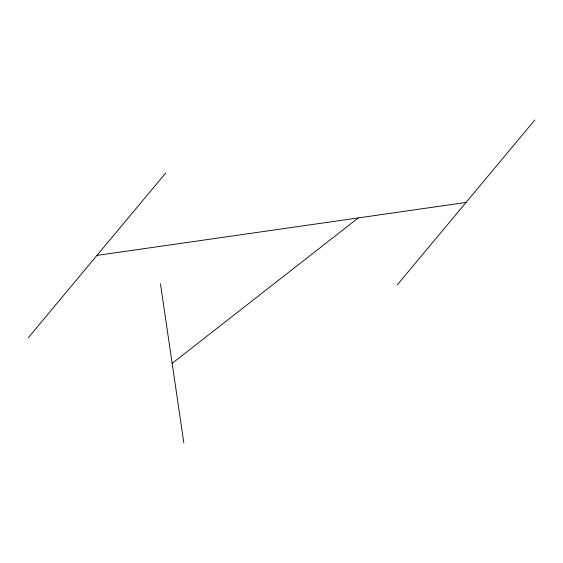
<?xml version="1.0" encoding="UTF-8"?>
<svg xmlns="http://www.w3.org/2000/svg" width="563" height="563" viewBox="0 0 563 563"><rect width="100%" height="100%" fill="white"/><g stroke="black" fill="none" stroke-linecap="round" stroke-linejoin="round"><path stroke-width="0.84" d="M28.15 337.891L165.789 172.911M397.211 284.941L534.85 119.968M172.158 363.353L358.307 217.909M96.97 255.405L466.03 202.455M160.448 283.675L183.862 443.032"/></g></svg>
